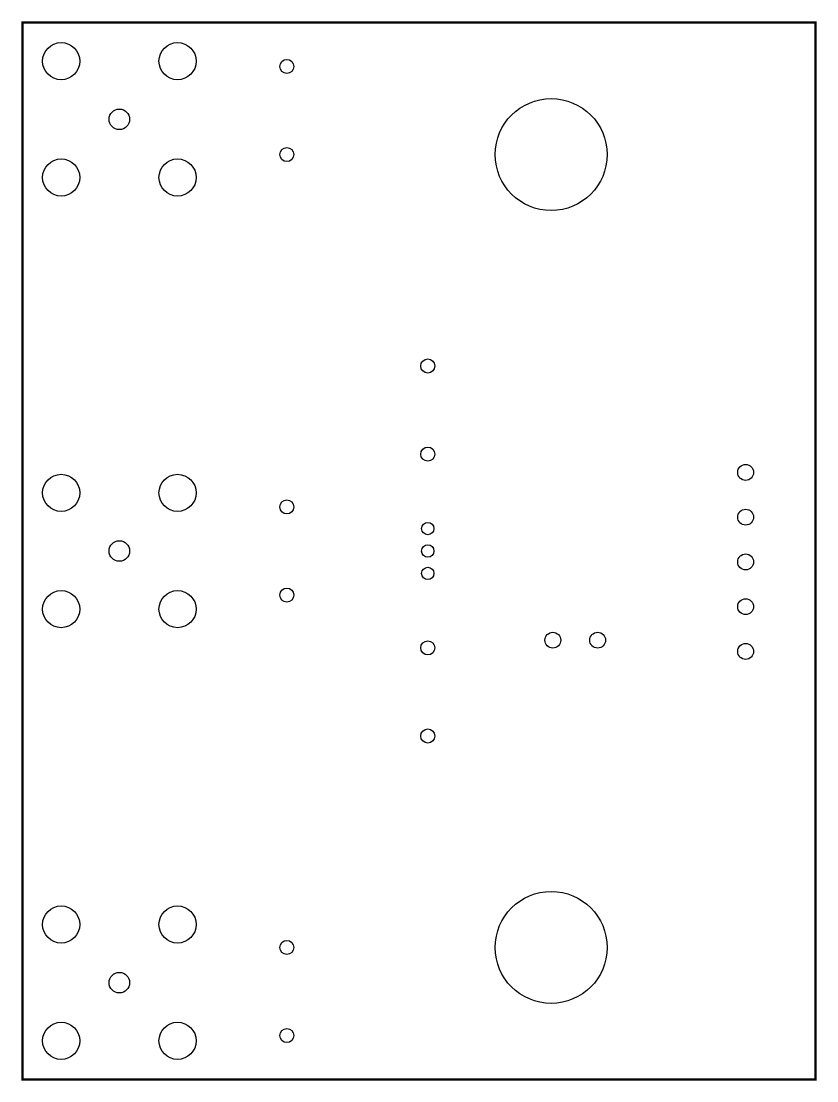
# Model space of a CAD drawing. Extents: x 0 to 1.77, y 0 to 2.36.
import ezdxf

# ---------------------------------------------------------------- set-up
doc = ezdxf.new("R2010")
doc.units = 0
doc.layers.add('Board_Outline', color=13, linetype='CONTINUOUS')
doc.layers.add('Drill_Top', color=7, linetype='CONTINUOUS')

msp = doc.modelspace()

# ---------------------------------------------------------------- linework, layer by layer
at = {"layer": 'Board_Outline', "linetype": 'CONTINUOUS', "const_width": 0.0055}
msp.add_lwpolyline([(0, 2.3622), (1.7717, 2.3622), (1.7717, 0), (0, 0), (0, 2.3622)], dxfattribs=at)
at = {"layer": 'Drill_Top'}
for centre, radius in [((0.0866, 2.2756), 0.0415), ((0.3465, 2.2756), 0.0415), ((0.5906, 2.2638), 0.0157), ((1.1811, 2.0669), 0.125), ((0.2165, 2.1457), 0.023), ((0.5906, 2.0669), 0.0157), ((0.0866, 2.0157), 0.0415), ((0.3465, 2.0157), 0.0415), ((0.9055, 1.5945), 0.0157), ((0.9055, 1.3976), 0.0157), ((1.6154, 1.3567), 0.0177), ((0.0866, 1.311), 0.0415), ((0.3465, 1.311), 0.0415), ((0.5906, 1.2795), 0.0157), ((1.6154, 1.2567), 0.0177), ((0.9055, 1.2311), 0.0138), ((0.2165, 1.1811), 0.023), ((0.9055, 1.1811), 0.0138), ((1.6154, 1.1567), 0.0177), ((0.9055, 1.1311), 0.0138), ((0.0866, 1.0512), 0.0415), ((0.3465, 1.0512), 0.0415), ((0.5906, 1.0827), 0.0157), ((1.6154, 1.0567), 0.0177), ((1.1848, 0.9817), 0.0177), ((1.2848, 0.9817), 0.0177), ((0.9055, 0.9646), 0.0157), ((1.6154, 0.9567), 0.0177), ((0.9055, 0.7677), 0.0157), ((1.1811, 0.2953), 0.125), ((0.0866, 0.3465), 0.0415), ((0.3465, 0.3465), 0.0415), ((0.5906, 0.2953), 0.0157), ((0.2165, 0.2165), 0.023), ((0.0866, 0.0866), 0.0415), ((0.3465, 0.0866), 0.0415), ((0.5906, 0.0984), 0.0157)]:
    msp.add_circle(centre, radius, dxfattribs=at)

doc.saveas('drawing.dxf')
